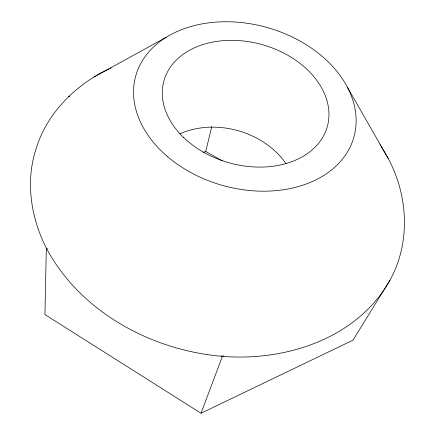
<?xml version="1.0" encoding="UTF-8"?>
<svg xmlns="http://www.w3.org/2000/svg" width="435" height="435" viewBox="0 0 435 435"><rect width="100%" height="100%" fill="white"/><g stroke="black" fill="none" stroke-linecap="round" stroke-linejoin="round"><path stroke-width="0.65" d="M203.15 152.353L205.722 151.478L211.801 126.531M166.306 37.225L93.851 77.06C67.251 93.645 45.077 118.717 36.023 149.069C25.273 181.71 30.95 217.897 46.328 248.135L44.941 314.581L201.003 413.25L222.421 356.357L223.655 355.792M201.003 413.25L352.964 340.192L390.026 280.102C410.683 242.741 408.204 195.919 388.368 158.742L347.565 87.527M390.026 280.102C357.51 338.387 285.904 361.512 222.421 356.357C151.451 350.354 80.562 312.172 46.328 248.135L47.48 248.847M93.851 77.06L100.751 73.053L108.739 69.143M109.93 68.512L111.115 67.882M68.67 96.488L69.975 96.119M205.722 151.478L222.209 160.803M221.268 355.645L222.421 356.357M379.967 144.806L380.641 145.763M381.316 146.72L388.368 158.742M179.921 133.855A75.364 59.144 15.7 0 1 286.11 163.854M167.263 156.399A113.279 82.046 15.7 0 0 352.731 140.793A113.279 82.046 15.7 0 0 214.52 22.229A113.279 82.046 15.7 0 0 167.263 156.399M183.374 137.248A84.841 61.362 15.7 0 0 324.738 133.529A84.841 61.362 15.7 0 0 228.728 40.373A84.841 61.362 15.7 0 0 183.374 137.248"/></g></svg>
